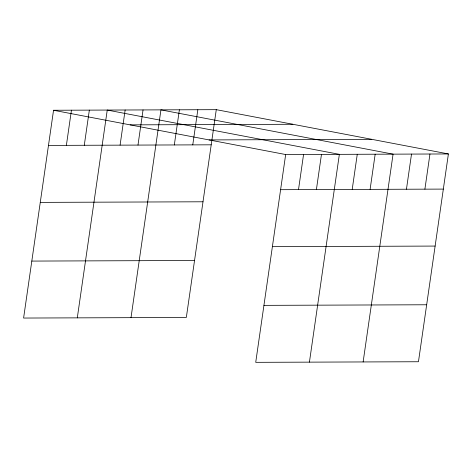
<?xml version="1.0" encoding="UTF-8"?>
<svg xmlns="http://www.w3.org/2000/svg" width="472" height="472" viewBox="0 0 472 472"><rect width="100%" height="100%" fill="white"/><g stroke="black" fill="none" stroke-linecap="round" stroke-linejoin="round"><path stroke-width="0.71" d="M216.276 109.663L53.542 110.259L23.6 318.051L186.334 317.461L216.276 109.663L448.4 153.949L418.457 361.741L255.724 362.337L285.666 154.539L448.4 153.949M66.381 145.341L71.443 110.194M84.281 145.276L89.344 110.123M77.302 317.857L107.244 110.059L339.368 154.344L309.425 362.142M120.083 145.146L125.145 109.994M137.983 145.081L143.045 109.929M131.004 317.662L160.946 109.864L393.07 154.149L363.127 361.947M174.321 144.951L179.389 109.799M192.765 144.88L197.833 109.734M298.505 189.626L303.567 154.474M316.405 189.561L321.467 154.409M352.206 189.425L357.269 154.279M370.107 189.36L375.169 154.214M406.451 189.231L411.513 154.078M424.894 189.166L429.957 154.014M130.142 124.868L292.876 124.278M209.066 139.924L371.8 139.334M48.48 145.405L211.208 144.815M280.604 189.691L443.332 189.095M40.267 202.382L203.001 201.786M272.391 246.661L435.125 246.071M31.813 261.081L194.541 260.485M263.937 305.36L426.664 304.77M53.542 110.259L285.666 154.539"/></g></svg>
